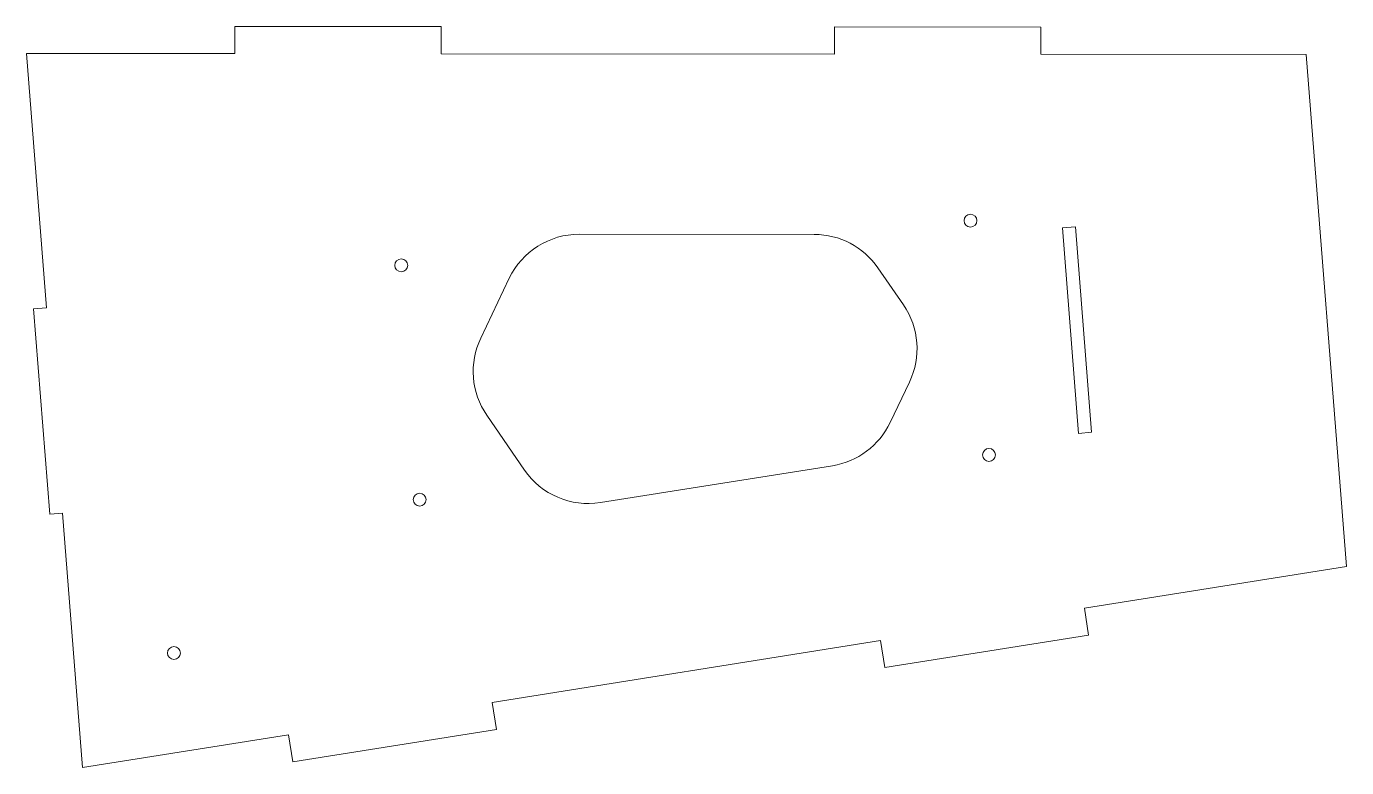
# Model space of a CAD drawing. Header units: inches. Extents: x 0.3 to 13.1, y 4.6 to 11.8.
import ezdxf

# ---------------------------------------------------------------- set-up
doc = ezdxf.new("R2010")
doc.units = ezdxf.units.IN
doc.header["$MEASUREMENT"] = 0

msp = doc.modelspace()

# ---------------------------------------------------------------- linework, layer by layer
at = {"color": 1, "linetype": 'Continuous', "lineweight": 15}
for p, q in [((2.273, 11.822), (2.273, 11.558)), ((4.273, 11.821), (2.273, 11.822)), ((4.273, 11.821), (4.273, 11.557)), ((8.088, 11.818), (8.088, 11.554)), ((10.088, 11.816), (8.088, 11.818)), ((10.088, 11.816), (10.088, 11.552)), ((0.447, 9.092), (0.252, 11.56)), ((2.273, 11.558), (0.252, 11.56)), ((8.088, 11.554), (4.273, 11.557)), ((12.663, 11.55), (10.088, 11.552)), ((12.663, 11.55), (13.054, 6.582)), ((10.299, 9.868), (10.424, 9.878)), ((10.299, 9.868), (10.456, 7.874)), ((10.424, 9.878), (10.581, 7.884)), ((5.613, 9.806), (7.892, 9.804)), ((8.51, 9.479), (8.757, 9.12)), ((4.658, 8.797), (4.935, 9.379)), ((0.322, 9.083), (0.447, 9.092)), ((0.479, 7.089), (0.322, 9.083)), ((8.815, 8.372), (8.628, 7.978)), ((5.082, 7.518), (4.716, 8.049)), ((10.456, 7.874), (10.581, 7.884)), ((8.069, 7.56), (5.818, 7.202)), ((0.479, 7.089), (0.604, 7.099)), ((0.798, 4.631), (0.604, 7.099)), ((10.511, 6.177), (13.054, 6.582)), ((10.511, 6.177), (10.553, 5.916)), ((8.578, 5.602), (10.553, 5.916)), ((4.768, 5.263), (8.536, 5.863)), ((8.536, 5.863), (8.578, 5.602)), ((4.81, 5.002), (4.768, 5.263)), ((2.835, 4.688), (4.81, 5.002)), ((0.798, 4.631), (2.793, 4.949)), ((2.793, 4.949), (2.835, 4.688))]:
    msp.add_line(p, q, dxfattribs=at)
for centre in [(9.407, 9.938), (3.887, 9.504), (9.586, 7.665), (4.066, 7.231), (1.683, 5.743)]:
    msp.add_circle(centre, 0.0625, dxfattribs=at)
for centre, start, end in [((5.612, 9.056), 89.9565, 154.5), ((7.892, 9.054), 34.5, 89.9565), ((8.139, 8.695), 334.5, 34.5), ((5.335, 8.474), 154.5, 214.5), ((7.951, 8.301), 279.0435, 334.5), ((5.7, 7.943), 214.5, 279.0435)]:
    msp.add_arc(centre, 0.75, start, end, dxfattribs=at)

doc.saveas('drawing.dxf')
